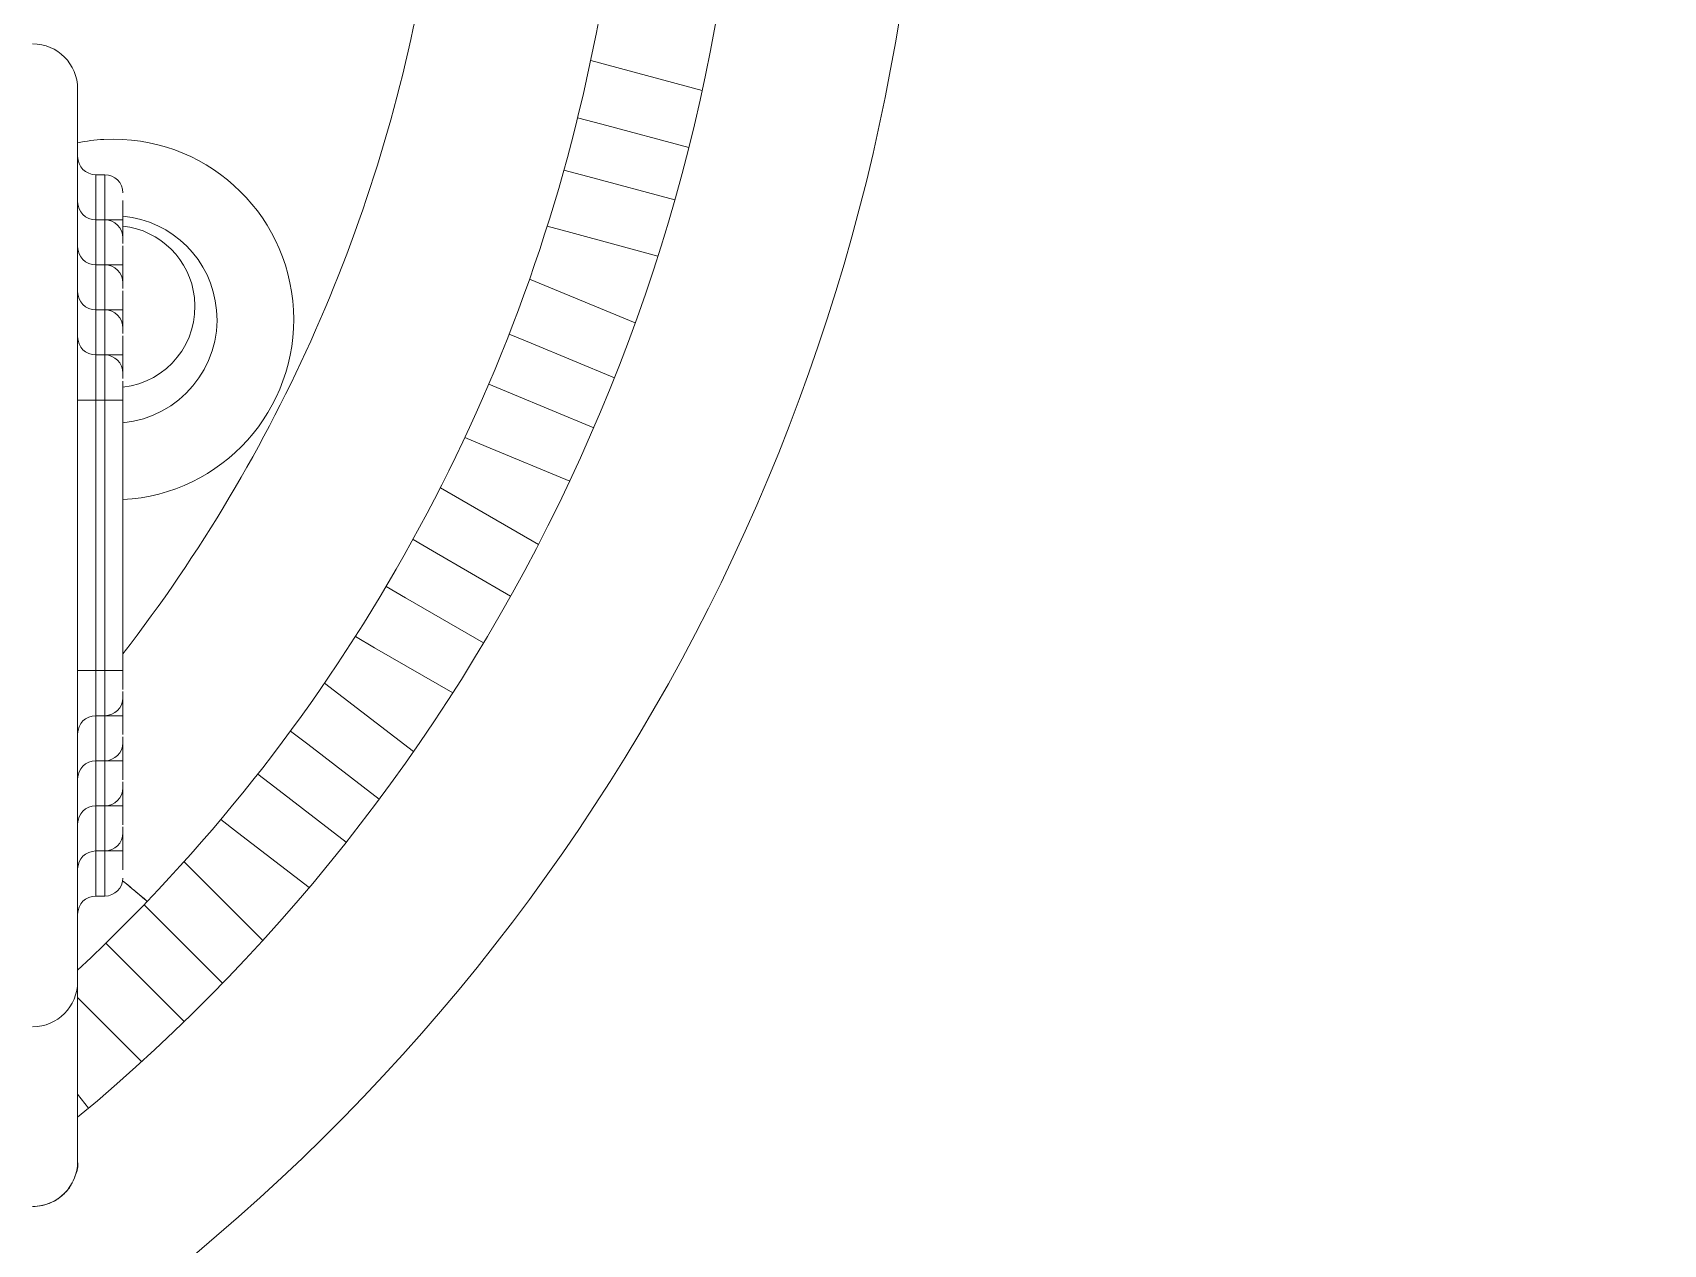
# Model space of a CAD drawing. Header units: inches. Extents: x 0.54 to 10.46, y 0.74 to 7.76.
# Drawn here: x 9.7151 to 9.832, y 4.6928 to 4.7797 of the extents above; entities that cross this region are included whole.
import ezdxf

# ---------------------------------------------------------------- set-up
doc = ezdxf.new("R2010")
doc.units = ezdxf.units.IN
doc.header["$MEASUREMENT"] = 0
doc.layers.add('BG', color=7, linetype='Continuous')
doc.layers.add('MCG-INT-4FT', color=7, linetype='Continuous')

# ---------------------------------------------------------------- blocks, each defined once
blk = doc.blocks.new('block 3')
at = {"layer": 'BG', "true_color": 0xffffff}
h = blk.add_hatch(color=7, dxfattribs=at)
h.dxf.hatch_style = 2
edge = h.paths.add_edge_path()
edge.add_spline(control_points=[(10.29599, 0.90612), (10.29599, 0.90612), (0.87112, 0.90612), (0.87112, 0.90612), (0.87016, 0.90612), (0.86938, 0.90689), (0.86938, 0.90785), (0.86938, 0.90785), (0.86938, 7.59215), (0.86938, 7.59215), (0.86938, 7.59311), (0.87016, 7.59389), (0.87112, 7.59389), (0.87112, 7.59389), (10.29599, 7.59389), (10.29599, 7.59389), (10.29696, 7.59389), (10.29773, 7.59311), (10.29773, 7.59215), (10.29773, 7.59215), (10.29773, 0.90785), (10.29773, 0.90785), (10.29773, 0.90689), (10.29696, 0.90612), (10.29599, 0.90612)], knot_values=[0, 0, 0, 0, 1, 1, 1, 2, 2, 2, 3, 3, 3, 4, 4, 4, 5, 5, 5, 6, 6, 6, 7, 7, 7, 8, 8, 8, 8], degree=3, periodic=1)
h.paths.add_polyline_path([(0.87286, 0.90959), (10.29426, 0.90959), (10.29426, 7.59042), (0.87286, 7.59042)])
at = {"layer": 'BG', "lineweight": 0}
blk.add_open_spline([(10.29599, 0.90612), (10.29599, 0.90612), (0.87112, 0.90612), (0.87112, 0.90612), (0.87016, 0.90612), (0.86938, 0.90689), (0.86938, 0.90785), (0.86938, 0.90785), (0.86938, 7.59215), (0.86938, 7.59215), (0.86938, 7.59311), (0.87016, 7.59389), (0.87112, 7.59389), (0.87112, 7.59389), (10.29599, 7.59389), (10.29599, 7.59389), (10.29696, 7.59389), (10.29773, 7.59311), (10.29773, 7.59215), (10.29773, 7.59215), (10.29773, 0.90785), (10.29773, 0.90785), (10.29773, 0.90689), (10.29696, 0.90612), (10.29599, 0.90612)], degree=3, knots=[0, 0, 0, 0, 1, 1, 1, 2, 2, 2, 3, 3, 3, 4, 4, 4, 5, 5, 5, 6, 6, 6, 7, 7, 7, 8, 8, 8, 8], dxfattribs=at)
blk = doc.blocks.new('block 2')
at = {"layer": 'BG'}
blk.add_blockref('block 3', (0, 0), dxfattribs=at)
blk = doc.blocks.new('block 69')
at = {"layer": 'BG', "true_color": 0xffffff}
h = blk.add_hatch(color=7, dxfattribs=at)
h.dxf.hatch_style = 2
edge = h.paths.add_edge_path()
edge.add_spline(control_points=[(10.46309, 0.739), (10.46309, 0.739), (0.53691, 0.739), (0.53691, 0.739), (0.53595, 0.739), (0.53517, 0.73978), (0.53517, 0.74074), (0.53517, 0.74074), (0.53517, 7.75926), (0.53517, 7.75926), (0.53517, 7.76022), (0.53595, 7.761), (0.53691, 7.761), (0.53691, 7.761), (10.46309, 7.761), (10.46309, 7.761), (10.46406, 7.761), (10.46483, 7.76022), (10.46483, 7.75926), (10.46483, 7.75926), (10.46483, 0.74074), (10.46483, 0.74074), (10.46483, 0.73978), (10.46406, 0.739), (10.46309, 0.739)], knot_values=[0, 0, 0, 0, 1, 1, 1, 2, 2, 2, 3, 3, 3, 4, 4, 4, 5, 5, 5, 6, 6, 6, 7, 7, 7, 8, 8, 8, 8], degree=3, periodic=1)
h.paths.add_polyline_path([(0.53864, 0.74248), (10.46136, 0.74248), (10.46136, 7.75752), (0.53864, 7.75752)])
at = {"layer": 'BG', "lineweight": 0}
blk.add_open_spline([(10.46309, 0.739), (10.46309, 0.739), (0.53691, 0.739), (0.53691, 0.739), (0.53595, 0.739), (0.53517, 0.73978), (0.53517, 0.74074), (0.53517, 0.74074), (0.53517, 7.75926), (0.53517, 7.75926), (0.53517, 7.76022), (0.53595, 7.761), (0.53691, 7.761), (0.53691, 7.761), (10.46309, 7.761), (10.46309, 7.761), (10.46406, 7.761), (10.46483, 7.76022), (10.46483, 7.75926), (10.46483, 7.75926), (10.46483, 0.74074), (10.46483, 0.74074), (10.46483, 0.73978), (10.46406, 0.739), (10.46309, 0.739)], degree=3, knots=[0, 0, 0, 0, 1, 1, 1, 2, 2, 2, 3, 3, 3, 4, 4, 4, 5, 5, 5, 6, 6, 6, 7, 7, 7, 8, 8, 8, 8], dxfattribs=at)
blk = doc.blocks.new('block 68')
at = {"layer": 'BG'}
blk.add_blockref('block 69', (0, 0), dxfattribs=at)
blk = doc.blocks.new('block 152')
at = {"layer": 'MCG-INT-4FT', "color": 7, "lineweight": 5, "true_color": 0xffffff}
blk.add_open_spline([(9.71834, 4.7019), (9.74865, 4.72708), (9.76618, 4.76443), (9.76618, 4.80383)], degree=3, dxfattribs=at)
blk = doc.blocks.new('block 160')
at = {"layer": 'MCG-INT-4FT', "color": 7, "lineweight": 5, "true_color": 0xffffff}
blk.add_open_spline([(9.72346, 4.68942), (9.75859, 4.71699), (9.77911, 4.75917), (9.77911, 4.80383)], degree=3, dxfattribs=at)
blk = doc.blocks.new('block 182')
at = {"layer": 'MCG-INT-4FT', "color": 7, "lineweight": 5, "true_color": 0xffffff}
blk.add_lwpolyline([(9.76215, 4.77141), (9.75591, 4.77309)], dxfattribs=at)
blk = doc.blocks.new('block 183')
at = {"layer": 'MCG-INT-4FT', "color": 7, "lineweight": 5, "true_color": 0xffffff}
blk.add_lwpolyline([(9.75418, 4.77355), (9.75591, 4.77309)], dxfattribs=at)
blk = doc.blocks.new('block 184')
at = {"layer": 'MCG-INT-4FT', "color": 7, "lineweight": 5, "true_color": 0xffffff}
blk.add_lwpolyline([(9.76311, 4.7755), (9.75512, 4.77765)], dxfattribs=at)
blk = doc.blocks.new('block 185')
at = {"layer": 'MCG-INT-4FT', "color": 7, "lineweight": 5, "true_color": 0xffffff}
blk.add_lwpolyline([(9.75682, 4.75492), (9.75085, 4.75739)], dxfattribs=at)
blk = doc.blocks.new('block 186')
at = {"layer": 'MCG-INT-4FT', "color": 7, "lineweight": 5, "true_color": 0xffffff}
blk.add_lwpolyline([(9.74927, 4.75805), (9.75085, 4.75739)], dxfattribs=at)
blk = doc.blocks.new('block 187')
at = {"layer": 'MCG-INT-4FT', "color": 7, "lineweight": 5, "true_color": 0xffffff}
blk.add_lwpolyline([(9.75831, 4.75885), (9.75074, 4.76199)], dxfattribs=at)
blk = doc.blocks.new('block 188')
at = {"layer": 'MCG-INT-4FT', "color": 7, "lineweight": 5, "true_color": 0xffffff}
blk.add_lwpolyline([(9.75369, 4.76532), (9.75994, 4.76364)], dxfattribs=at)
blk = doc.blocks.new('block 189')
at = {"layer": 'MCG-INT-4FT', "color": 7, "lineweight": 5, "true_color": 0xffffff}
blk.add_lwpolyline([(9.752, 4.76577), (9.75369, 4.76532)], dxfattribs=at)
blk = doc.blocks.new('block 190')
at = {"layer": 'MCG-INT-4FT', "color": 7, "lineweight": 5, "true_color": 0xffffff}
blk.add_lwpolyline([(9.7549, 4.76934), (9.7532, 4.76979)], dxfattribs=at)
blk = doc.blocks.new('block 191')
at = {"layer": 'MCG-INT-4FT', "color": 7, "lineweight": 5, "true_color": 0xffffff}
blk.add_lwpolyline([(9.7549, 4.76934), (9.76115, 4.76766)], dxfattribs=at)
blk = doc.blocks.new('block 192')
at = {"layer": 'MCG-INT-4FT', "color": 7, "lineweight": 5, "true_color": 0xffffff}
blk.add_lwpolyline([(9.74763, 4.74998), (9.75361, 4.7475)], dxfattribs=at)
blk = doc.blocks.new('block 193')
at = {"layer": 'MCG-INT-4FT', "color": 7, "lineweight": 5, "true_color": 0xffffff}
blk.add_lwpolyline([(9.74609, 4.75062), (9.74763, 4.74998)], dxfattribs=at)
blk = doc.blocks.new('block 194')
at = {"layer": 'MCG-INT-4FT', "color": 7, "lineweight": 5, "true_color": 0xffffff}
blk.add_lwpolyline([(9.74936, 4.75381), (9.74781, 4.75445)], dxfattribs=at)
blk = doc.blocks.new('block 195')
at = {"layer": 'MCG-INT-4FT', "color": 7, "lineweight": 5, "true_color": 0xffffff}
blk.add_lwpolyline([(9.74936, 4.75381), (9.75534, 4.75133)], dxfattribs=at)
blk = doc.blocks.new('block 196')
at = {"layer": 'MCG-INT-4FT', "color": 7, "lineweight": 5, "true_color": 0xffffff}
blk.add_lwpolyline([(9.74938, 4.73926), (9.74378, 4.7425)], dxfattribs=at)
blk = doc.blocks.new('block 197')
at = {"layer": 'MCG-INT-4FT', "color": 7, "lineweight": 5, "true_color": 0xffffff}
blk.add_lwpolyline([(9.74238, 4.74331), (9.74378, 4.7425)], dxfattribs=at)
blk = doc.blocks.new('block 198')
at = {"layer": 'MCG-INT-4FT', "color": 7, "lineweight": 5, "true_color": 0xffffff}
blk.add_lwpolyline([(9.75137, 4.74296), (9.74434, 4.74702)], dxfattribs=at)
blk = doc.blocks.new('block 199')
at = {"layer": 'MCG-INT-4FT', "color": 7, "lineweight": 5, "true_color": 0xffffff}
blk.add_lwpolyline([(9.73963, 4.73556), (9.74523, 4.73233)], dxfattribs=at)
blk = doc.blocks.new('block 200')
at = {"layer": 'MCG-INT-4FT', "color": 7, "lineweight": 5, "true_color": 0xffffff}
blk.add_lwpolyline([(9.73825, 4.73636), (9.73963, 4.73556)], dxfattribs=at)
blk = doc.blocks.new('block 201')
at = {"layer": 'MCG-INT-4FT', "color": 7, "lineweight": 5, "true_color": 0xffffff}
blk.add_lwpolyline([(9.74184, 4.73913), (9.74045, 4.73994)], dxfattribs=at)
blk = doc.blocks.new('block 202')
at = {"layer": 'MCG-INT-4FT', "color": 7, "lineweight": 5, "true_color": 0xffffff}
blk.add_lwpolyline([(9.74184, 4.73913), (9.74744, 4.7359)], dxfattribs=at)
blk = doc.blocks.new('block 203')
at = {"layer": 'MCG-INT-4FT', "color": 7, "lineweight": 5, "true_color": 0xffffff}
blk.add_lwpolyline([(9.73996, 4.72471), (9.73484, 4.72865)], dxfattribs=at)
blk = doc.blocks.new('block 204')
at = {"layer": 'MCG-INT-4FT', "color": 7, "lineweight": 5, "true_color": 0xffffff}
blk.add_lwpolyline([(9.7336, 4.72959), (9.73484, 4.72865)], dxfattribs=at)
blk = doc.blocks.new('block 205')
at = {"layer": 'MCG-INT-4FT', "color": 7, "lineweight": 5, "true_color": 0xffffff}
blk.add_lwpolyline([(9.74242, 4.72812), (9.73604, 4.73302)], dxfattribs=at)
blk = doc.blocks.new('block 206')
at = {"layer": 'MCG-INT-4FT', "color": 7, "lineweight": 5, "true_color": 0xffffff}
blk.add_lwpolyline([(9.72873, 4.71151), (9.72416, 4.71608)], dxfattribs=at)
blk = doc.blocks.new('block 207')
at = {"layer": 'MCG-INT-4FT', "color": 7, "lineweight": 5, "true_color": 0xffffff}
blk.add_lwpolyline([(9.7231, 4.71714), (9.72416, 4.71608)], dxfattribs=at)
blk = doc.blocks.new('block 208')
at = {"layer": 'MCG-INT-4FT', "color": 7, "lineweight": 5, "true_color": 0xffffff}
blk.add_lwpolyline([(9.73161, 4.71457), (9.72597, 4.72022)], dxfattribs=at)
blk = doc.blocks.new('block 209')
at = {"layer": 'MCG-INT-4FT', "color": 7, "lineweight": 5, "true_color": 0xffffff}
blk.add_lwpolyline([(9.72981, 4.72232), (9.73494, 4.71838)], dxfattribs=at)
blk = doc.blocks.new('block 210')
at = {"layer": 'MCG-INT-4FT', "color": 7, "lineweight": 5, "true_color": 0xffffff}
blk.add_lwpolyline([(9.7286, 4.72324), (9.72981, 4.72232)], dxfattribs=at)
blk = doc.blocks.new('block 211')
at = {"layer": 'MCG-INT-4FT', "color": 7, "lineweight": 5, "true_color": 0xffffff}
blk.add_lwpolyline([(9.73247, 4.72557), (9.73125, 4.7265)], dxfattribs=at)
blk = doc.blocks.new('block 212')
at = {"layer": 'MCG-INT-4FT', "color": 7, "lineweight": 5, "true_color": 0xffffff}
blk.add_lwpolyline([(9.73247, 4.72557), (9.7376, 4.72163)], dxfattribs=at)
blk = doc.blocks.new('block 213')
at = {"layer": 'MCG-INT-4FT', "color": 7, "lineweight": 5, "true_color": 0xffffff}
blk.add_lwpolyline([(9.71835, 4.71047), (9.72292, 4.70589)], dxfattribs=at)
blk = doc.blocks.new('block 214')
at = {"layer": 'MCG-INT-4FT', "color": 7, "lineweight": 5, "true_color": 0xffffff}
blk.add_lwpolyline([(9.71834, 4.71047), (9.71835, 4.71047)], dxfattribs=at)
blk = doc.blocks.new('block 215')
at = {"layer": 'MCG-INT-4FT', "color": 7, "lineweight": 5, "true_color": 0xffffff}
blk.add_lwpolyline([(9.72141, 4.71334), (9.72037, 4.71438)], dxfattribs=at)
blk = doc.blocks.new('block 216')
at = {"layer": 'MCG-INT-4FT', "color": 7, "lineweight": 5, "true_color": 0xffffff}
blk.add_lwpolyline([(9.72141, 4.71334), (9.72598, 4.70877)], dxfattribs=at)
blk = doc.blocks.new('block 217')
at = {"layer": 'MCG-INT-4FT', "color": 7, "lineweight": 5, "true_color": 0xffffff}
blk.add_lwpolyline([(9.71912, 4.70255), (9.71834, 4.70356)], dxfattribs=at)
blk = doc.blocks.new('block 327')
at = {"layer": 'MCG-INT-4FT', "color": 7, "lineweight": 5, "true_color": 0xffffff}
blk.add_open_spline([(9.72156, 4.71886), (9.72166, 4.71878), (9.72175, 4.71871), (9.72183, 4.71863), (9.72243, 4.71813), (9.72288, 4.71776), (9.7231, 4.71758), (9.72324, 4.71746), (9.72329, 4.71742), (9.72333, 4.71738)], degree=3, knots=[0, 0, 0, 0, 1, 1, 1, 2, 2, 2, 3, 3, 3, 3], dxfattribs=at)
blk = doc.blocks.new('block 331')
at = {"layer": 'MCG-INT-4FT', "color": 7, "lineweight": 5, "true_color": 0xffffff}
blk.add_open_spline([(9.71834, 4.71245), (9.72005, 4.71405), (9.72172, 4.71569), (9.72333, 4.71738)], degree=3, dxfattribs=at)
blk = doc.blocks.new('block 433')
at = {"layer": 'MCG-INT-4FT', "color": 7, "lineweight": 5, "true_color": 0xffffff}
blk.add_open_spline([(9.72158, 4.73512), (9.73268, 4.74946), (9.7401, 4.76629), (9.74321, 4.78415)], degree=3, dxfattribs=at)
blk = doc.blocks.new('block 434')
at = {"layer": 'MCG-INT-4FT', "color": 7, "lineweight": 5, "true_color": 0xffffff}
blk.add_open_spline([(9.72333, 4.71738), (9.74037, 4.73518), (9.75172, 4.75766), (9.75594, 4.78194)], degree=3, dxfattribs=at)
blk = doc.blocks.new('block 435')
at = {"layer": 'MCG-INT-4FT', "color": 7, "lineweight": 5, "true_color": 0xffffff}
blk.add_open_spline([(9.72333, 4.71738), (9.72322, 4.71747), (9.72311, 4.71756), (9.72277, 4.71785), (9.7225, 4.71807), (9.72208, 4.71843), (9.72156, 4.71886)], degree=3, knots=[0, 0, 0, 0, 1, 1, 1, 2, 2, 2, 2], dxfattribs=at)
blk = doc.blocks.new('block 436')
at = {"layer": 'MCG-INT-4FT', "color": 7, "lineweight": 5, "true_color": 0xffffff}
blk.add_open_spline([(9.72158, 4.74618), (9.72871, 4.74655), (9.73418, 4.75264), (9.73381, 4.75977), (9.73343, 4.7669), (9.72735, 4.77238), (9.72022, 4.772), (9.71959, 4.77197), (9.71896, 4.77189), (9.71834, 4.77176)], degree=3, knots=[0, 0, 0, 0, 1, 1, 1, 2, 2, 2, 3, 3, 3, 3], dxfattribs=at)
blk = doc.blocks.new('block 438')
at = {"layer": 'MCG-INT-4FT', "color": 7, "lineweight": 5, "true_color": 0xffffff}
blk.add_open_spline([(9.72158, 4.75169), (9.72566, 4.75206), (9.72867, 4.75568), (9.7283, 4.75977), (9.72797, 4.76334), (9.72515, 4.76617), (9.72158, 4.76649)], degree=3, knots=[0, 0, 0, 0, 1, 1, 1, 2, 2, 2, 2], dxfattribs=at)
blk = doc.blocks.new('block 446')
at = {"layer": 'MCG-INT-4FT', "color": 7, "lineweight": 5, "true_color": 0xffffff}
blk.add_open_spline([(9.72158, 4.75423), (9.72477, 4.75459), (9.72707, 4.75746), (9.72671, 4.76066), (9.72641, 4.76336), (9.72428, 4.76549), (9.72158, 4.76579)], degree=3, knots=[0, 0, 0, 0, 1, 1, 1, 2, 2, 2, 2], dxfattribs=at)
blk = doc.blocks.new('block 455')
at = {"layer": 'MCG-INT-4FT', "color": 7, "lineweight": 5, "true_color": 0xffffff}
blk.add_open_spline([(9.71834, 4.75784), (9.71834, 4.75712), (9.71892, 4.75655), (9.71964, 4.75655)], degree=3, dxfattribs=at)
blk = doc.blocks.new('block 457')
at = {"layer": 'MCG-INT-4FT', "color": 7, "lineweight": 5, "true_color": 0xffffff}
blk.add_open_spline([(9.71964, 4.73069), (9.71892, 4.73069), (9.71834, 4.73011), (9.71834, 4.7294)], degree=3, dxfattribs=at)
blk = doc.blocks.new('block 461')
at = {"layer": 'MCG-INT-4FT', "color": 7, "lineweight": 5, "true_color": 0xffffff}
blk.add_open_spline([(9.72158, 4.75525), (9.72158, 4.75597), (9.721, 4.75655), (9.72028, 4.75655)], degree=3, dxfattribs=at)
blk = doc.blocks.new('block 462')
at = {"layer": 'MCG-INT-4FT', "color": 7, "lineweight": 5, "true_color": 0xffffff}
blk.add_open_spline([(9.72028, 4.73069), (9.721, 4.73069), (9.72158, 4.73127), (9.72158, 4.73198)], degree=3, dxfattribs=at)
blk = doc.blocks.new('block 464')
at = {"layer": 'MCG-INT-4FT', "color": 7, "lineweight": 5, "true_color": 0xffffff}
blk.add_lwpolyline([(9.72028, 4.75655), (9.71964, 4.75655)], dxfattribs=at)
blk = doc.blocks.new('block 465')
at = {"layer": 'MCG-INT-4FT', "color": 7, "lineweight": 5, "true_color": 0xffffff}
blk.add_lwpolyline([(9.71964, 4.73069), (9.72028, 4.73069)], dxfattribs=at)
blk = doc.blocks.new('block 467')
at = {"layer": 'MCG-INT-4FT', "color": 7, "lineweight": 5, "true_color": 0xffffff}
blk.add_open_spline([(9.71834, 4.76107), (9.71834, 4.76036), (9.71892, 4.75978), (9.71964, 4.75978)], degree=3, dxfattribs=at)
blk = doc.blocks.new('block 469')
at = {"layer": 'MCG-INT-4FT', "color": 7, "lineweight": 5, "true_color": 0xffffff}
blk.add_open_spline([(9.71964, 4.72746), (9.71892, 4.72746), (9.71834, 4.72688), (9.71834, 4.72616)], degree=3, dxfattribs=at)
blk = doc.blocks.new('block 473')
at = {"layer": 'MCG-INT-4FT', "color": 7, "lineweight": 5, "true_color": 0xffffff}
blk.add_open_spline([(9.72158, 4.75848), (9.72158, 4.7592), (9.721, 4.75978), (9.72028, 4.75978)], degree=3, dxfattribs=at)
blk = doc.blocks.new('block 474')
at = {"layer": 'MCG-INT-4FT', "color": 7, "lineweight": 5, "true_color": 0xffffff}
blk.add_open_spline([(9.72028, 4.72746), (9.721, 4.72746), (9.72158, 4.72804), (9.72158, 4.72875)], degree=3, dxfattribs=at)
blk = doc.blocks.new('block 476')
at = {"layer": 'MCG-INT-4FT', "color": 7, "lineweight": 5, "true_color": 0xffffff}
blk.add_lwpolyline([(9.72028, 4.75978), (9.71964, 4.75978)], dxfattribs=at)
blk = doc.blocks.new('block 477')
at = {"layer": 'MCG-INT-4FT', "color": 7, "lineweight": 5, "true_color": 0xffffff}
blk.add_lwpolyline([(9.71964, 4.72746), (9.72028, 4.72746)], dxfattribs=at)
blk = doc.blocks.new('block 481')
at = {"layer": 'MCG-INT-4FT', "color": 7, "lineweight": 5, "true_color": 0xffffff}
blk.add_open_spline([(9.71834, 4.7643), (9.71834, 4.76359), (9.71892, 4.76301), (9.71964, 4.76301)], degree=3, dxfattribs=at)
blk = doc.blocks.new('block 483')
at = {"layer": 'MCG-INT-4FT', "color": 7, "lineweight": 5, "true_color": 0xffffff}
blk.add_open_spline([(9.71964, 4.72422), (9.71892, 4.72422), (9.71834, 4.72365), (9.71834, 4.72293)], degree=3, dxfattribs=at)
blk = doc.blocks.new('block 487')
at = {"layer": 'MCG-INT-4FT', "color": 7, "lineweight": 5, "true_color": 0xffffff}
blk.add_open_spline([(9.72158, 4.76172), (9.72158, 4.76243), (9.721, 4.76301), (9.72028, 4.76301)], degree=3, dxfattribs=at)
blk = doc.blocks.new('block 488')
at = {"layer": 'MCG-INT-4FT', "color": 7, "lineweight": 5, "true_color": 0xffffff}
blk.add_open_spline([(9.72028, 4.72422), (9.721, 4.72422), (9.72158, 4.7248), (9.72158, 4.72552)], degree=3, dxfattribs=at)
blk = doc.blocks.new('block 490')
at = {"layer": 'MCG-INT-4FT', "color": 7, "lineweight": 5, "true_color": 0xffffff}
blk.add_lwpolyline([(9.72028, 4.76301), (9.71964, 4.76301)], dxfattribs=at)
blk = doc.blocks.new('block 491')
at = {"layer": 'MCG-INT-4FT', "color": 7, "lineweight": 5, "true_color": 0xffffff}
blk.add_lwpolyline([(9.71964, 4.72422), (9.72028, 4.72422)], dxfattribs=at)
blk = doc.blocks.new('block 500')
at = {"layer": 'MCG-INT-4FT', "color": 7, "lineweight": 5, "true_color": 0xffffff}
blk.add_open_spline([(9.71834, 4.76753), (9.71834, 4.76682), (9.71892, 4.76624), (9.71964, 4.76624)], degree=3, dxfattribs=at)
blk = doc.blocks.new('block 502')
at = {"layer": 'MCG-INT-4FT', "color": 7, "lineweight": 5, "true_color": 0xffffff}
blk.add_open_spline([(9.71964, 4.72099), (9.71892, 4.72099), (9.71834, 4.72041), (9.71834, 4.7197)], degree=3, dxfattribs=at)
blk = doc.blocks.new('block 506')
at = {"layer": 'MCG-INT-4FT', "color": 7, "lineweight": 5, "true_color": 0xffffff}
blk.add_open_spline([(9.72158, 4.76495), (9.72158, 4.76566), (9.721, 4.76624), (9.72028, 4.76624)], degree=3, dxfattribs=at)
blk = doc.blocks.new('block 507')
at = {"layer": 'MCG-INT-4FT', "color": 7, "lineweight": 5, "true_color": 0xffffff}
blk.add_open_spline([(9.72028, 4.72099), (9.721, 4.72099), (9.72158, 4.72157), (9.72158, 4.72229)], degree=3, dxfattribs=at)
blk = doc.blocks.new('block 509')
at = {"layer": 'MCG-INT-4FT', "color": 7, "lineweight": 5, "true_color": 0xffffff}
blk.add_lwpolyline([(9.72028, 4.76624), (9.71964, 4.76624)], dxfattribs=at)
blk = doc.blocks.new('block 510')
at = {"layer": 'MCG-INT-4FT', "color": 7, "lineweight": 5, "true_color": 0xffffff}
blk.add_lwpolyline([(9.71964, 4.72099), (9.72028, 4.72099)], dxfattribs=at)
blk = doc.blocks.new('block 518')
at = {"layer": 'MCG-INT-4FT', "color": 7, "lineweight": 5, "true_color": 0xffffff}
blk.add_open_spline([(9.71834, 4.77077), (9.71834, 4.77005), (9.71892, 4.76947), (9.71964, 4.76947)], degree=3, dxfattribs=at)
blk = doc.blocks.new('block 520')
at = {"layer": 'MCG-INT-4FT', "color": 7, "lineweight": 5, "true_color": 0xffffff}
blk.add_open_spline([(9.71964, 4.71776), (9.71892, 4.71776), (9.71834, 4.71718), (9.71834, 4.71647)], degree=3, dxfattribs=at)
blk = doc.blocks.new('block 524')
at = {"layer": 'MCG-INT-4FT', "color": 7, "lineweight": 5, "true_color": 0xffffff}
blk.add_open_spline([(9.72158, 4.76818), (9.72158, 4.76889), (9.721, 4.76947), (9.72028, 4.76947)], degree=3, dxfattribs=at)
blk = doc.blocks.new('block 525')
at = {"layer": 'MCG-INT-4FT', "color": 7, "lineweight": 5, "true_color": 0xffffff}
blk.add_open_spline([(9.72028, 4.71776), (9.721, 4.71776), (9.72158, 4.71834), (9.72158, 4.71905)], degree=3, dxfattribs=at)
blk = doc.blocks.new('block 527')
at = {"layer": 'MCG-INT-4FT', "color": 7, "lineweight": 5, "true_color": 0xffffff}
blk.add_lwpolyline([(9.72028, 4.76947), (9.71964, 4.76947)], dxfattribs=at)
blk = doc.blocks.new('block 528')
at = {"layer": 'MCG-INT-4FT', "color": 7, "lineweight": 5, "true_color": 0xffffff}
blk.add_lwpolyline([(9.71964, 4.71776), (9.72028, 4.71776)], dxfattribs=at)
blk = doc.blocks.new('block 552')
at = {"layer": 'MCG-INT-4FT', "color": 7, "lineweight": 5, "true_color": 0xffffff}
blk.add_open_spline([(9.71819, 4.69777), (9.71833, 4.69807), (9.71839, 4.6984), (9.71834, 4.69871)], degree=3, dxfattribs=at)
blk = doc.blocks.new('block 553')
at = {"layer": 'MCG-INT-4FT', "color": 7, "lineweight": 5, "true_color": 0xffffff}
blk.add_open_spline([(9.71511, 4.6955), (9.71535, 4.69551), (9.71559, 4.69553), (9.71583, 4.69558), (9.71604, 4.69562), (9.71624, 4.69569), (9.71644, 4.69578), (9.71672, 4.69591), (9.71697, 4.69607), (9.7172, 4.69626), (9.71744, 4.69646), (9.71765, 4.69669), (9.71781, 4.69695), (9.71797, 4.69721), (9.71808, 4.69749), (9.71819, 4.69777)], degree=3, knots=[0, 0, 0, 0, 1, 1, 1, 2, 2, 2, 3, 3, 3, 4, 4, 4, 5, 5, 5, 5], dxfattribs=at)
blk = doc.blocks.new('block 575')
at = {"layer": 'MCG-INT-4FT', "color": 7, "lineweight": 5, "true_color": 0xffffff}
blk.add_open_spline([(9.71834, 4.77561), (9.71834, 4.7774), (9.7169, 4.77885), (9.71511, 4.77885)], degree=3, dxfattribs=at)
blk = doc.blocks.new('block 576')
at = {"layer": 'MCG-INT-4FT', "color": 7, "lineweight": 5, "true_color": 0xffffff}
blk.add_lwpolyline([(9.71834, 4.77561), (9.71834, 4.71163)], dxfattribs=at)
blk = doc.blocks.new('block 577')
at = {"layer": 'MCG-INT-4FT', "color": 7, "lineweight": 5, "true_color": 0xffffff}
blk.add_open_spline([(9.71511, 4.70839), (9.7169, 4.70839), (9.71834, 4.70984), (9.71834, 4.71163)], degree=3, dxfattribs=at)
blk = doc.blocks.new('block 592')
at = {"layer": 'MCG-INT-4FT', "color": 7, "lineweight": 5, "true_color": 0xffffff}
blk.add_open_spline([(9.71511, 4.69551), (9.71689, 4.69551), (9.71834, 4.69695), (9.71834, 4.69873)], degree=3, dxfattribs=at)
blk = doc.blocks.new('block 593')
at = {"layer": 'MCG-INT-4FT', "color": 7, "lineweight": 5, "true_color": 0xffffff}
blk.add_lwpolyline([(9.71834, 4.69873), (9.71834, 4.71163)], dxfattribs=at)
blk = doc.blocks.new('block 594')
at = {"layer": 'MCG-INT-4FT', "color": 7, "lineweight": 5, "true_color": 0xffffff}
blk.add_lwpolyline([(9.71834, 4.75331), (9.71964, 4.75331)], dxfattribs=at)
blk = doc.blocks.new('block 595')
at = {"layer": 'MCG-INT-4FT', "color": 7, "lineweight": 5, "true_color": 0xffffff}
blk.add_lwpolyline([(9.71834, 4.73392), (9.71964, 4.73392)], dxfattribs=at)
blk = doc.blocks.new('block 596')
at = {"layer": 'MCG-INT-4FT', "color": 7, "lineweight": 5, "true_color": 0xffffff}
blk.add_lwpolyline([(9.71964, 4.75331), (9.71964, 4.73392)], dxfattribs=at)
blk = doc.blocks.new('block 604')
at = {"layer": 'MCG-INT-4FT', "color": 7, "lineweight": 5, "true_color": 0xffffff}
blk.add_open_spline([(9.72158, 4.75331), (9.72158, 4.75358), (9.72158, 4.75384), (9.72158, 4.75407), (9.72158, 4.75419), (9.72158, 4.75429), (9.72158, 4.7544), (9.72158, 4.75451), (9.72158, 4.75461), (9.72158, 4.75468)], degree=3, knots=[0, 0, 0, 0, 1, 1, 1, 2, 2, 2, 3, 3, 3, 3], dxfattribs=at)
blk = doc.blocks.new('block 605')
at = {"layer": 'MCG-INT-4FT', "color": 7, "lineweight": 5, "true_color": 0xffffff}
blk.add_lwpolyline([(9.72158, 4.75331), (9.72028, 4.75331)], dxfattribs=at)
blk = doc.blocks.new('block 606')
at = {"layer": 'MCG-INT-4FT', "color": 7, "lineweight": 5, "true_color": 0xffffff}
blk.add_lwpolyline([(9.72158, 4.73392), (9.72028, 4.73392)], dxfattribs=at)
blk = doc.blocks.new('block 607')
at = {"layer": 'MCG-INT-4FT', "color": 7, "lineweight": 5, "true_color": 0xffffff}
blk.add_open_spline([(9.72158, 4.73392), (9.72158, 4.73366), (9.72158, 4.7334), (9.72158, 4.73317), (9.72158, 4.73295), (9.72158, 4.73276), (9.72158, 4.73256)], degree=3, knots=[0, 0, 0, 0, 1, 1, 1, 2, 2, 2, 2], dxfattribs=at)
blk = doc.blocks.new('block 612')
at = {"layer": 'MCG-INT-4FT', "color": 7, "lineweight": 5, "true_color": 0xffffff}
blk.add_lwpolyline([(9.72028, 4.75331), (9.71964, 4.75331)], dxfattribs=at)
blk = doc.blocks.new('block 613')
at = {"layer": 'MCG-INT-4FT', "color": 7, "lineweight": 5, "true_color": 0xffffff}
blk.add_lwpolyline([(9.72028, 4.73392), (9.72028, 4.75331)], dxfattribs=at)
blk = doc.blocks.new('block 614')
at = {"layer": 'MCG-INT-4FT', "color": 7, "lineweight": 5, "true_color": 0xffffff}
blk.add_lwpolyline([(9.72028, 4.73392), (9.71964, 4.73392)], dxfattribs=at)
blk = doc.blocks.new('block 615')
at = {"layer": 'MCG-INT-4FT', "color": 7, "lineweight": 5, "true_color": 0xffffff}
blk.add_lwpolyline([(9.72158, 4.73392), (9.72158, 4.75331)], dxfattribs=at)
blk = doc.blocks.new('block 620')
at = {"layer": 'MCG-INT-4FT', "color": 7, "lineweight": 5, "true_color": 0xffffff}
blk.add_open_spline([(9.72158, 4.75655), (9.72158, 4.75681), (9.72158, 4.75707), (9.72158, 4.75731), (9.72158, 4.75742), (9.72158, 4.75752), (9.72158, 4.75763), (9.72158, 4.75774), (9.72158, 4.75784), (9.72158, 4.75792)], degree=3, knots=[0, 0, 0, 0, 1, 1, 1, 2, 2, 2, 3, 3, 3, 3], dxfattribs=at)
blk = doc.blocks.new('block 621')
at = {"layer": 'MCG-INT-4FT', "color": 7, "lineweight": 5, "true_color": 0xffffff}
blk.add_lwpolyline([(9.72158, 4.75655), (9.72028, 4.75655)], dxfattribs=at)
blk = doc.blocks.new('block 622')
at = {"layer": 'MCG-INT-4FT', "color": 7, "lineweight": 5, "true_color": 0xffffff}
blk.add_lwpolyline([(9.72158, 4.73069), (9.72028, 4.73069)], dxfattribs=at)
blk = doc.blocks.new('block 623')
at = {"layer": 'MCG-INT-4FT', "color": 7, "lineweight": 5, "true_color": 0xffffff}
blk.add_open_spline([(9.72158, 4.73069), (9.72158, 4.73043), (9.72158, 4.73017), (9.72158, 4.72994), (9.72158, 4.72972), (9.72158, 4.72952), (9.72158, 4.72933)], degree=3, knots=[0, 0, 0, 0, 1, 1, 1, 2, 2, 2, 2], dxfattribs=at)
blk = doc.blocks.new('block 628')
at = {"layer": 'MCG-INT-4FT', "color": 7, "lineweight": 5, "true_color": 0xffffff}
blk.add_lwpolyline([(9.72028, 4.75655), (9.71964, 4.75655)], dxfattribs=at)
blk = doc.blocks.new('block 629')
at = {"layer": 'MCG-INT-4FT', "color": 7, "lineweight": 5, "true_color": 0xffffff}
blk.add_lwpolyline([(9.72028, 4.73069), (9.71964, 4.73069)], dxfattribs=at)
blk = doc.blocks.new('block 630')
at = {"layer": 'MCG-INT-4FT', "color": 7, "lineweight": 5, "true_color": 0xffffff}
blk.add_lwpolyline([(9.72158, 4.73069), (9.72158, 4.73242)], dxfattribs=at)
blk = doc.blocks.new('block 631')
at = {"layer": 'MCG-INT-4FT', "color": 7, "lineweight": 5, "true_color": 0xffffff}
blk.add_lwpolyline([(9.72158, 4.75486), (9.72158, 4.75655)], dxfattribs=at)
blk = doc.blocks.new('block 647')
at = {"layer": 'MCG-INT-4FT', "color": 7, "lineweight": 5, "true_color": 0xffffff}
blk.add_open_spline([(9.72158, 4.75978), (9.72158, 4.76004), (9.72158, 4.7603), (9.72158, 4.76054), (9.72158, 4.76065), (9.72158, 4.76076), (9.72158, 4.76086), (9.72158, 4.76097), (9.72158, 4.76108), (9.72158, 4.76115)], degree=3, knots=[0, 0, 0, 0, 1, 1, 1, 2, 2, 2, 3, 3, 3, 3], dxfattribs=at)
blk = doc.blocks.new('block 648')
at = {"layer": 'MCG-INT-4FT', "color": 7, "lineweight": 5, "true_color": 0xffffff}
blk.add_lwpolyline([(9.72158, 4.75978), (9.72028, 4.75978)], dxfattribs=at)
blk = doc.blocks.new('block 649')
at = {"layer": 'MCG-INT-4FT', "color": 7, "lineweight": 5, "true_color": 0xffffff}
blk.add_lwpolyline([(9.72158, 4.72746), (9.72028, 4.72746)], dxfattribs=at)
blk = doc.blocks.new('block 650')
at = {"layer": 'MCG-INT-4FT', "color": 7, "lineweight": 5, "true_color": 0xffffff}
blk.add_open_spline([(9.72158, 4.72746), (9.72158, 4.7272), (9.72158, 4.72694), (9.72158, 4.72671), (9.72158, 4.72649), (9.72158, 4.72629), (9.72158, 4.7261)], degree=3, knots=[0, 0, 0, 0, 1, 1, 1, 2, 2, 2, 2], dxfattribs=at)
blk = doc.blocks.new('block 655')
at = {"layer": 'MCG-INT-4FT', "color": 7, "lineweight": 5, "true_color": 0xffffff}
blk.add_lwpolyline([(9.72028, 4.75978), (9.71964, 4.75978)], dxfattribs=at)
blk = doc.blocks.new('block 656')
at = {"layer": 'MCG-INT-4FT', "color": 7, "lineweight": 5, "true_color": 0xffffff}
blk.add_lwpolyline([(9.72028, 4.72746), (9.71964, 4.72746)], dxfattribs=at)
blk = doc.blocks.new('block 657')
at = {"layer": 'MCG-INT-4FT', "color": 7, "lineweight": 5, "true_color": 0xffffff}
blk.add_lwpolyline([(9.72158, 4.72746), (9.72158, 4.72918)], dxfattribs=at)
blk = doc.blocks.new('block 658')
at = {"layer": 'MCG-INT-4FT', "color": 7, "lineweight": 5, "true_color": 0xffffff}
blk.add_lwpolyline([(9.72158, 4.75809), (9.72158, 4.75978)], dxfattribs=at)
blk = doc.blocks.new('block 676')
at = {"layer": 'MCG-INT-4FT', "color": 7, "lineweight": 5, "true_color": 0xffffff}
blk.add_open_spline([(9.72158, 4.76301), (9.72158, 4.76327), (9.72158, 4.76353), (9.72158, 4.76377), (9.72158, 4.76388), (9.72158, 4.76399), (9.72158, 4.76409), (9.72158, 4.7642), (9.72158, 4.76431), (9.72158, 4.76438)], degree=3, knots=[0, 0, 0, 0, 1, 1, 1, 2, 2, 2, 3, 3, 3, 3], dxfattribs=at)
blk = doc.blocks.new('block 677')
at = {"layer": 'MCG-INT-4FT', "color": 7, "lineweight": 5, "true_color": 0xffffff}
blk.add_lwpolyline([(9.72158, 4.76301), (9.72028, 4.76301)], dxfattribs=at)
blk = doc.blocks.new('block 678')
at = {"layer": 'MCG-INT-4FT', "color": 7, "lineweight": 5, "true_color": 0xffffff}
blk.add_lwpolyline([(9.72158, 4.72422), (9.72028, 4.72422)], dxfattribs=at)
blk = doc.blocks.new('block 679')
at = {"layer": 'MCG-INT-4FT', "color": 7, "lineweight": 5, "true_color": 0xffffff}
blk.add_open_spline([(9.72158, 4.72422), (9.72158, 4.72397), (9.72158, 4.72371), (9.72158, 4.72347), (9.72158, 4.72325), (9.72158, 4.72306), (9.72158, 4.72287)], degree=3, knots=[0, 0, 0, 0, 1, 1, 1, 2, 2, 2, 2], dxfattribs=at)
blk = doc.blocks.new('block 682')
at = {"layer": 'MCG-INT-4FT', "color": 7, "lineweight": 5, "true_color": 0xffffff}
blk.add_lwpolyline([(9.72028, 4.76301), (9.71964, 4.76301)], dxfattribs=at)
blk = doc.blocks.new('block 683')
at = {"layer": 'MCG-INT-4FT', "color": 7, "lineweight": 5, "true_color": 0xffffff}
blk.add_lwpolyline([(9.72028, 4.72422), (9.71964, 4.72422)], dxfattribs=at)
blk = doc.blocks.new('block 686')
at = {"layer": 'MCG-INT-4FT', "color": 7, "lineweight": 5, "true_color": 0xffffff}
blk.add_lwpolyline([(9.72158, 4.72422), (9.72158, 4.72595)], dxfattribs=at)
blk = doc.blocks.new('block 687')
at = {"layer": 'MCG-INT-4FT', "color": 7, "lineweight": 5, "true_color": 0xffffff}
blk.add_lwpolyline([(9.72158, 4.76132), (9.72158, 4.76301)], dxfattribs=at)
blk = doc.blocks.new('block 703')
at = {"layer": 'MCG-INT-4FT', "color": 7, "lineweight": 5, "true_color": 0xffffff}
blk.add_open_spline([(9.72158, 4.76624), (9.72158, 4.7665), (9.72158, 4.76677), (9.72158, 4.767), (9.72158, 4.76711), (9.72158, 4.76722), (9.72158, 4.76733), (9.72158, 4.76743), (9.72158, 4.76754), (9.72158, 4.76761)], degree=3, knots=[0, 0, 0, 0, 1, 1, 1, 2, 2, 2, 3, 3, 3, 3], dxfattribs=at)
blk = doc.blocks.new('block 704')
at = {"layer": 'MCG-INT-4FT', "color": 7, "lineweight": 5, "true_color": 0xffffff}
blk.add_lwpolyline([(9.72158, 4.76624), (9.72028, 4.76624)], dxfattribs=at)
blk = doc.blocks.new('block 705')
at = {"layer": 'MCG-INT-4FT', "color": 7, "lineweight": 5, "true_color": 0xffffff}
blk.add_lwpolyline([(9.72158, 4.72099), (9.72028, 4.72099)], dxfattribs=at)
blk = doc.blocks.new('block 706')
at = {"layer": 'MCG-INT-4FT', "color": 7, "lineweight": 5, "true_color": 0xffffff}
blk.add_open_spline([(9.72158, 4.72099), (9.72158, 4.72073), (9.72158, 4.72047), (9.72158, 4.72024), (9.72158, 4.72002), (9.72158, 4.71983), (9.72158, 4.71963)], degree=3, knots=[0, 0, 0, 0, 1, 1, 1, 2, 2, 2, 2], dxfattribs=at)
blk = doc.blocks.new('block 709')
at = {"layer": 'MCG-INT-4FT', "color": 7, "lineweight": 5, "true_color": 0xffffff}
blk.add_lwpolyline([(9.72028, 4.76624), (9.71964, 4.76624)], dxfattribs=at)
blk = doc.blocks.new('block 710')
at = {"layer": 'MCG-INT-4FT', "color": 7, "lineweight": 5, "true_color": 0xffffff}
blk.add_lwpolyline([(9.72028, 4.72099), (9.71964, 4.72099)], dxfattribs=at)
blk = doc.blocks.new('block 713')
at = {"layer": 'MCG-INT-4FT', "color": 7, "lineweight": 5, "true_color": 0xffffff}
blk.add_lwpolyline([(9.72158, 4.72099), (9.72158, 4.72272)], dxfattribs=at)
blk = doc.blocks.new('block 714')
at = {"layer": 'MCG-INT-4FT', "color": 7, "lineweight": 5, "true_color": 0xffffff}
blk.add_lwpolyline([(9.72158, 4.76455), (9.72158, 4.76624)], dxfattribs=at)
blk = doc.blocks.new('block 823')
at = {"layer": 'MCG-INT-4FT', "color": 8, "lineweight": 5, "true_color": 0x808080}
blk.add_lwpolyline([(9.71964, 4.75655), (9.71964, 4.75331)], dxfattribs=at)
blk = doc.blocks.new('block 825')
at = {"layer": 'MCG-INT-4FT', "color": 8, "lineweight": 5, "true_color": 0x808080}
blk.add_lwpolyline([(9.71964, 4.73392), (9.71964, 4.73069)], dxfattribs=at)
blk = doc.blocks.new('block 829')
at = {"layer": 'MCG-INT-4FT', "color": 8, "lineweight": 5, "true_color": 0x808080}
blk.add_lwpolyline([(9.72028, 4.75331), (9.72028, 4.75655)], dxfattribs=at)
blk = doc.blocks.new('block 830')
at = {"layer": 'MCG-INT-4FT', "color": 8, "lineweight": 5, "true_color": 0x808080}
blk.add_lwpolyline([(9.72028, 4.73069), (9.72028, 4.73392)], dxfattribs=at)
blk = doc.blocks.new('block 831')
at = {"layer": 'MCG-INT-4FT', "color": 8, "lineweight": 5, "true_color": 0x808080}
blk.add_lwpolyline([(9.71964, 4.75978), (9.71964, 4.75655)], dxfattribs=at)
blk = doc.blocks.new('block 833')
at = {"layer": 'MCG-INT-4FT', "color": 8, "lineweight": 5, "true_color": 0x808080}
blk.add_lwpolyline([(9.71964, 4.73069), (9.71964, 4.72746)], dxfattribs=at)
blk = doc.blocks.new('block 837')
at = {"layer": 'MCG-INT-4FT', "color": 8, "lineweight": 5, "true_color": 0x808080}
blk.add_lwpolyline([(9.72028, 4.75655), (9.72028, 4.75978)], dxfattribs=at)
blk = doc.blocks.new('block 838')
at = {"layer": 'MCG-INT-4FT', "color": 8, "lineweight": 5, "true_color": 0x808080}
blk.add_lwpolyline([(9.72028, 4.72746), (9.72028, 4.73069)], dxfattribs=at)
blk = doc.blocks.new('block 839')
at = {"layer": 'MCG-INT-4FT', "color": 8, "lineweight": 5, "true_color": 0x808080}
blk.add_lwpolyline([(9.71964, 4.76301), (9.71964, 4.75978)], dxfattribs=at)
blk = doc.blocks.new('block 841')
at = {"layer": 'MCG-INT-4FT', "color": 8, "lineweight": 5, "true_color": 0x808080}
blk.add_lwpolyline([(9.71964, 4.72746), (9.71964, 4.72422)], dxfattribs=at)
blk = doc.blocks.new('block 845')
at = {"layer": 'MCG-INT-4FT', "color": 8, "lineweight": 5, "true_color": 0x808080}
blk.add_lwpolyline([(9.72028, 4.75978), (9.72028, 4.76301)], dxfattribs=at)
blk = doc.blocks.new('block 846')
at = {"layer": 'MCG-INT-4FT', "color": 8, "lineweight": 5, "true_color": 0x808080}
blk.add_lwpolyline([(9.72028, 4.72422), (9.72028, 4.72746)], dxfattribs=at)
blk = doc.blocks.new('block 853')
at = {"layer": 'MCG-INT-4FT', "color": 8, "lineweight": 5, "true_color": 0x808080}
blk.add_lwpolyline([(9.71964, 4.76624), (9.71964, 4.76301)], dxfattribs=at)
blk = doc.blocks.new('block 855')
at = {"layer": 'MCG-INT-4FT', "color": 8, "lineweight": 5, "true_color": 0x808080}
blk.add_lwpolyline([(9.71964, 4.72422), (9.71964, 4.72099)], dxfattribs=at)
blk = doc.blocks.new('block 859')
at = {"layer": 'MCG-INT-4FT', "color": 8, "lineweight": 5, "true_color": 0x808080}
blk.add_lwpolyline([(9.72028, 4.76301), (9.72028, 4.76624)], dxfattribs=at)
blk = doc.blocks.new('block 860')
at = {"layer": 'MCG-INT-4FT', "color": 8, "lineweight": 5, "true_color": 0x808080}
blk.add_lwpolyline([(9.72028, 4.72099), (9.72028, 4.72422)], dxfattribs=at)
blk = doc.blocks.new('block 871')
at = {"layer": 'MCG-INT-4FT', "color": 8, "lineweight": 5, "true_color": 0x808080}
blk.add_lwpolyline([(9.71964, 4.76947), (9.71964, 4.76624)], dxfattribs=at)
blk = doc.blocks.new('block 873')
at = {"layer": 'MCG-INT-4FT', "color": 8, "lineweight": 5, "true_color": 0x808080}
blk.add_lwpolyline([(9.71964, 4.72099), (9.71964, 4.71776)], dxfattribs=at)
blk = doc.blocks.new('block 877')
at = {"layer": 'MCG-INT-4FT', "color": 8, "lineweight": 5, "true_color": 0x808080}
blk.add_lwpolyline([(9.72028, 4.76624), (9.72028, 4.76947)], dxfattribs=at)
blk = doc.blocks.new('block 878')
at = {"layer": 'MCG-INT-4FT', "color": 8, "lineweight": 5, "true_color": 0x808080}
blk.add_lwpolyline([(9.72028, 4.71776), (9.72028, 4.72099)], dxfattribs=at)

msp = doc.modelspace()

# ---------------------------------------------------------------- block references
at = {"layer": 'BG'}
for name in ['block 68', 'block 2']:
    msp.add_blockref(name, (0, 0), dxfattribs=at)
at = {"layer": 'MCG-INT-4FT'}
for name in ['block 152', 'block 160', 'block 433', 'block 434', 'block 575', 'block 184', 'block 576', 'block 183', 'block 182', 'block 436', 'block 518', 'block 527', 'block 871', 'block 524', 'block 877', 'block 190', 'block 191', 'block 500', 'block 703', 'block 509', 'block 709', 'block 853', 'block 506', 'block 704', 'block 859', 'block 438', 'block 714', 'block 446', 'block 189', 'block 188', 'block 481', 'block 676', 'block 490', 'block 682', 'block 839', 'block 487', 'block 677', 'block 845', 'block 687', 'block 187', 'block 467', 'block 647', 'block 476', 'block 655', 'block 831', 'block 473', 'block 648', 'block 837', 'block 658', 'block 455', 'block 620', 'block 186', 'block 185', 'block 464', 'block 628', 'block 823', 'block 461', 'block 621', 'block 829', 'block 631', 'block 604', 'block 194', 'block 594', 'block 596', 'block 612', 'block 605', 'block 613', 'block 615', 'block 195', 'block 193', 'block 192', 'block 198', 'block 197', 'block 196', 'block 201', 'block 202', 'block 200', 'block 199', 'block 595', 'block 614', 'block 825', 'block 606', 'block 830', 'block 607', 'block 630', 'block 205', 'block 462', 'block 457', 'block 465', 'block 629', 'block 833', 'block 622', 'block 838', 'block 623', 'block 474', 'block 657', 'block 204', 'block 203', 'block 469', 'block 477', 'block 656', 'block 841', 'block 649', 'block 846', 'block 650', 'block 211', 'block 488', 'block 686', 'block 212', 'block 483', 'block 491', 'block 683', 'block 855', 'block 678', 'block 860', 'block 679', 'block 713', 'block 210', 'block 507', 'block 209', 'block 502', 'block 510', 'block 710', 'block 873', 'block 705', 'block 878', 'block 706', 'block 208', 'block 525', 'block 327', 'block 435', 'block 520', 'block 331', 'block 528', 'block 207', 'block 206', 'block 215', 'block 216', 'block 577', 'block 593', 'block 214', 'block 213', 'block 217', 'block 592', 'block 552', 'block 553']:
    msp.add_blockref(name, (0, 0), dxfattribs=at)

doc.saveas('drawing.dxf')
